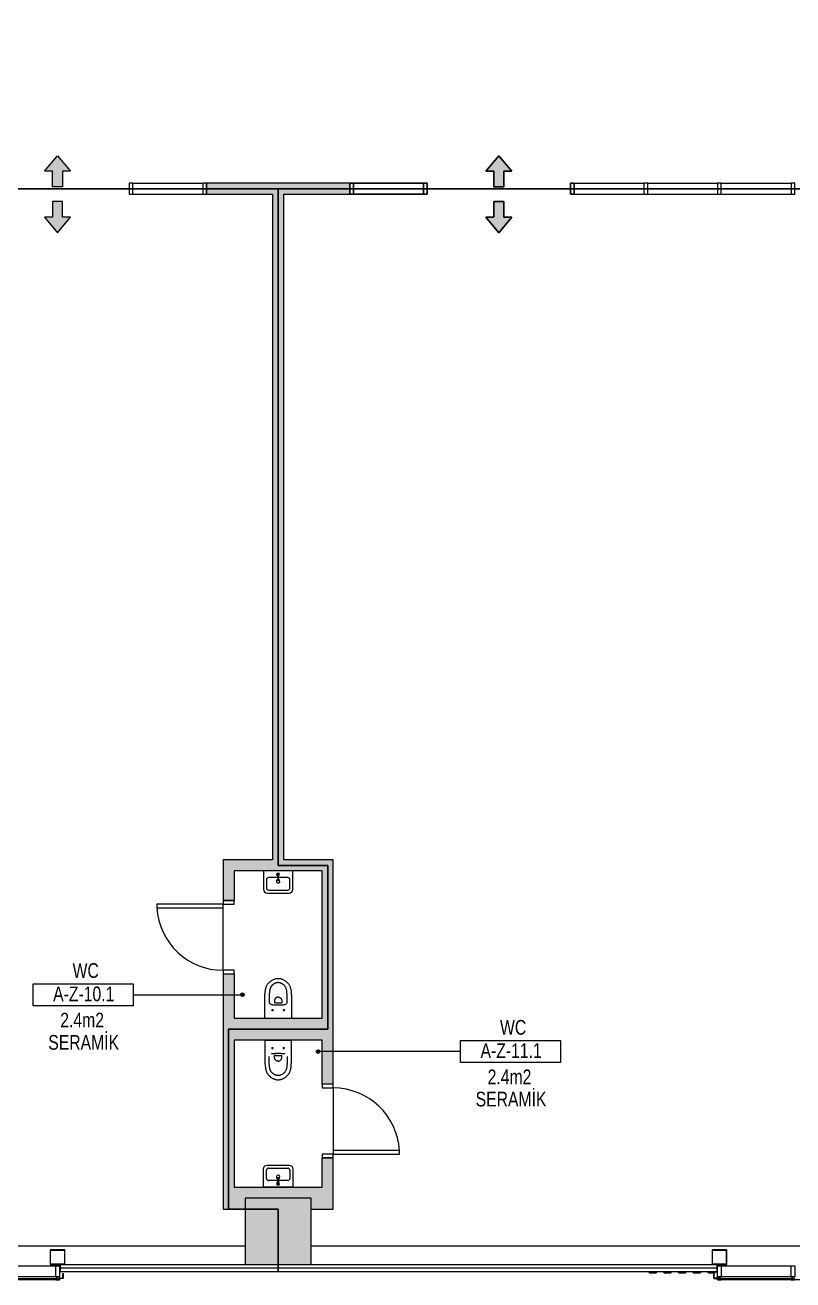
# Model space of a CAD drawing. Header units: centimetres. Extents: x -277999 to 283551, y -705288 to -693449.
# Drawn here: x 277642 to 278687, y -700076 to -698370 of the extents above; entities that cross this region are included whole.
import ezdxf
from ezdxf.enums import TextEntityAlignment as Align

# ---------------------------------------------------------------- set-up
doc = ezdxf.new("R2010")
doc.units = ezdxf.units.CM
doc.layers.add('A-DOOR', color=193, linetype='Continuous')
doc.layers.add('MKDU0', color=8, linetype='Continuous')

msp = doc.modelspace()

# ---------------------------------------------------------------- hatches: boundary and pattern name
at = {"layer": 'MKDU0'}
h = msp.add_hatch(dxfattribs=at)
h.set_pattern_fill('ANSI33')
h.paths.add_polyline_path([(272541.6, -700055.4), (272631.6, -700055.4), (272631.6, -699965.4), (272541.6, -699965.4), (272541.6, -700055.4)])
h.paths.add_polyline_path([(272541.6, -694355.4), (272631.6, -694355.4), (272631.6, -694265.4), (272541.6, -694265.4), (272541.6, -694355.4)])
h.paths.add_polyline_path([(270741.6, -700055.4), (270831.6, -700055.4), (270831.6, -699965.4), (270741.6, -699965.4), (270741.6, -700055.4)])
h.paths.add_polyline_path([(267141.6, -700055.4), (267231.6, -700055.4), (267231.6, -699965.4), (267141.6, -699965.4), (267141.6, -700055.4)])
h.paths.add_polyline_path([(270741.6, -694355.4), (270831.6, -694355.4), (270831.6, -694265.4), (270741.6, -694265.4), (270741.6, -694355.4)])
h.paths.add_polyline_path([(267141.6, -694355.4), (267231.6, -694355.4), (267231.6, -694265.4), (267141.6, -694265.4), (267141.6, -694355.4)])
h.paths.add_polyline_path([(272541.6, -698155.4), (272631.6, -698155.4), (272631.6, -698065.4), (272541.6, -698065.4), (272541.6, -698155.4)])
h.paths.add_polyline_path([(272541.6, -696255.4), (272631.6, -696255.4), (272631.6, -696165.4), (272541.6, -696165.4), (272541.6, -696255.4)])
h.paths.add_polyline_path([(270741.6, -698155.4), (270831.6, -698155.4), (270831.6, -698065.4), (270741.6, -698065.4), (270741.6, -698155.4)])
h.paths.add_polyline_path([(267141.6, -698155.4), (267231.6, -698155.4), (267231.6, -698065.4), (267141.6, -698065.4), (267141.6, -698155.4)])
h.paths.add_polyline_path([(270741.6, -696255.4), (270831.6, -696255.4), (270831.6, -696165.4), (270741.6, -696165.4), (270741.6, -696255.4)])
h.paths.add_polyline_path([(267141.6, -696255.4), (267231.6, -696255.4), (267231.6, -696165.4), (267141.6, -696165.4), (267141.6, -696255.4)])
h.paths.add_polyline_path([(277941.6, -698155.4), (278031.6, -698155.4), (278031.6, -698065.4), (277941.6, -698065.4), (277941.6, -698155.4)])
h.paths.add_polyline_path([(277941.6, -696255.4), (278031.6, -696255.4), (278031.6, -696165.4), (277941.6, -696165.4), (277941.6, -696255.4)])
h.paths.add_polyline_path([(276141.6, -698155.4), (276231.6, -698155.4), (276231.6, -698065.4), (276141.6, -698065.4), (276141.6, -698155.4)])
h.paths.add_polyline_path([(276141.6, -696255.4), (276231.6, -696255.4), (276231.6, -696165.4), (276141.6, -696165.4), (276141.6, -696255.4)])
h.paths.add_polyline_path([(274341.6, -698155.4), (274431.6, -698155.4), (274431.6, -698065.4), (274341.6, -698065.4), (274341.6, -698155.4)])
h.paths.add_polyline_path([(274341.6, -696255.4), (274431.6, -696255.4), (274431.6, -696165.4), (274341.6, -696165.4), (274341.6, -696255.4)])
h.paths.add_polyline_path([(270641.6, -698155.4), (270731.6, -698155.4), (270731.6, -698065.4), (270641.6, -698065.4), (270641.6, -698155.4)])
h.paths.add_polyline_path([(270641.6, -696255.4), (270731.6, -696255.4), (270731.6, -696165.4), (270641.6, -696165.4), (270641.6, -696255.4)])
h.paths.add_polyline_path([(268941.6, -698155.4), (269031.6, -698155.4), (269031.6, -698065.4), (268941.6, -698065.4), (268941.6, -698155.4)])
h.paths.add_polyline_path([(268941.6, -696255.4), (269031.6, -696255.4), (269031.6, -696165.4), (268941.6, -696165.4), (268941.6, -696255.4)])
h.paths.add_polyline_path([(265341.6, -698155.4), (265431.6, -698155.4), (265431.6, -698065.4), (265341.6, -698065.4), (265341.6, -698155.4)])
h.paths.add_polyline_path([(265341.6, -696255.4), (265431.6, -696255.4), (265431.6, -696165.4), (265341.6, -696165.4), (265341.6, -696255.4)])
h.paths.add_polyline_path([(263541.6, -698155.4), (263631.6, -698155.4), (263631.6, -698065.4), (263541.6, -698065.4), (263541.6, -698155.4)])
h.paths.add_polyline_path([(263541.6, -696255.4), (263631.6, -696255.4), (263631.6, -696165.4), (263541.6, -696165.4), (263541.6, -696255.4)])
h.paths.add_polyline_path([(261741.6, -698155.4), (261831.6, -698155.4), (261831.6, -698065.4), (261741.6, -698065.4), (261741.6, -698155.4)])
h.paths.add_polyline_path([(261741.6, -696255.4), (261831.6, -696255.4), (261831.6, -696165.4), (261741.6, -696165.4), (261741.6, -696255.4)])
h.paths.add_polyline_path([(279741.6, -696255.4), (279831.6, -696255.4), (279831.6, -696165.4), (279741.6, -696165.4), (279741.6, -696255.4)])
h.paths.add_polyline_path([(279741.6, -698155.4), (279831.6, -698155.4), (279831.6, -698065.4), (279741.6, -698065.4), (279741.6, -698155.4)])
h.paths.add_polyline_path([(279741.6, -700055.4), (279831.6, -700055.4), (279831.6, -699965.4), (279741.6, -699965.4), (279741.6, -700055.4)])
h.paths.add_polyline_path([(277941.6, -700055.4), (278031.6, -700055.4), (278031.6, -699965.4), (277941.6, -699965.4), (277941.6, -700055.4)])
h.paths.add_polyline_path([(276141.6, -700055.4), (276231.6, -700055.4), (276231.6, -699965.4), (276141.6, -699965.4), (276141.6, -700055.4)])
h.paths.add_polyline_path([(274341.6, -700055.4), (274431.6, -700055.4), (274431.6, -699965.4), (274341.6, -699965.4), (274341.6, -700055.4)])
h.paths.add_polyline_path([(270641.6, -700055.4), (270731.6, -700055.4), (270731.6, -699965.4), (270641.6, -699965.4), (270641.6, -700055.4)])
h.paths.add_polyline_path([(268941.6, -700055.4), (269031.6, -700055.4), (269031.6, -699965.4), (268941.6, -699965.4), (268941.6, -700055.4)])
h.paths.add_polyline_path([(265341.6, -700055.4), (265431.6, -700055.4), (265431.6, -699965.4), (265341.6, -699965.4), (265341.6, -700055.4)])
h.paths.add_polyline_path([(263541.6, -700055.4), (263631.6, -700055.4), (263631.6, -699965.4), (263541.6, -699965.4), (263541.6, -700055.4)])
h.paths.add_polyline_path([(261741.6, -700055.4), (261831.6, -700055.4), (261831.6, -699965.4), (261741.6, -699965.4), (261741.6, -700055.4)])
h.paths.add_polyline_path([(279741.6, -694355.4), (279831.6, -694355.4), (279831.6, -694265.4), (279741.6, -694265.4), (279741.6, -694355.4)])
h.paths.add_polyline_path([(277941.6, -694355.4), (278031.6, -694355.4), (278031.6, -694265.4), (277941.6, -694265.4), (277941.6, -694355.4)])
h.paths.add_polyline_path([(276141.6, -694355.4), (276231.6, -694355.4), (276231.6, -694265.4), (276141.6, -694265.4), (276141.6, -694355.4)])
h.paths.add_polyline_path([(274341.6, -694355.4), (274431.6, -694355.4), (274431.6, -694265.4), (274341.6, -694265.4), (274341.6, -694355.4)])
h.paths.add_polyline_path([(270641.6, -694355.4), (270731.6, -694355.4), (270731.6, -694265.4), (270641.6, -694265.4), (270641.6, -694355.4)])
h.paths.add_polyline_path([(268941.6, -694355.4), (269031.6, -694355.4), (269031.6, -694265.4), (268941.6, -694265.4), (268941.6, -694355.4)])
h.paths.add_polyline_path([(265341.6, -694355.4), (265431.6, -694355.4), (265431.6, -694265.4), (265341.6, -694265.4), (265341.6, -694355.4)])
h.paths.add_polyline_path([(263541.6, -694355.4), (263631.6, -694355.4), (263631.6, -694265.4), (263541.6, -694265.4), (263541.6, -694355.4)])
h.paths.add_polyline_path([(261741.6, -694355.4), (261831.6, -694355.4), (261831.6, -694265.4), (261741.6, -694265.4), (261741.6, -694355.4)])
h = msp.add_hatch(color=8, dxfattribs=at)
h.dxf.hatch_style = 1
h.paths.add_polyline_path([(277686.6, -698548.1), (277704.3, -698569.2), (277693.3, -698569.2), (277693.3, -698590.4), (277679.9, -698590.4), (277679.9, -698569.2), (277668.9, -698569.2), (277686.6, -698548.1)])
h = msp.add_hatch(color=8, dxfattribs=at)
h.dxf.hatch_style = 1
h.paths.add_polyline_path([(278286.6, -698548.1), (278268.9, -698569.2), (278279.9, -698569.2), (278279.9, -698590.4), (278293.3, -698590.4), (278293.3, -698569.2), (278304.3, -698569.2), (278286.6, -698548.1)])
h = msp.add_hatch(color=8, dxfattribs=at)
h.dxf.hatch_style = 1
h.paths.add_polyline_path([(278286.6, -698548.1), (278304.3, -698569.2), (278293.3, -698569.2), (278293.3, -698590.4), (278279.9, -698590.4), (278279.9, -698569.2), (278268.9, -698569.2), (278286.6, -698548.1)])
h = msp.add_hatch(dxfattribs=at)
h.set_pattern_fill('DASH')
h.paths.add_polyline_path([(278031.6, -699965.4), (278031.6, -699980.4), (278061.6, -699980.4), (278061.6, -699910.4), (278046.6, -699910.4), (278046.6, -699950.4), (277926.6, -699950.4), (277926.6, -699750.4), (278046.6, -699750.4), (278046.6, -699810.4), (278061.6, -699810.4), (278061.6, -699505.4), (277994.1, -699505.4), (277994.1, -698600.4), (278084.1, -698600.4), (278084.1, -698585.4), (277889.1, -698585.4), (277889.1, -698600.4), (277979.1, -698600.4), (277979.1, -699505.4), (277911.6, -699505.4), (277911.6, -699560.4), (277926.6, -699560.4), (277926.6, -699520.4), (278046.6, -699520.4), (278046.6, -699720.4), (277926.6, -699720.4), (277926.6, -699660.4), (277911.6, -699660.4), (277911.6, -699980.4), (277941.6, -699980.4), (277941.6, -699965.4), (278031.6, -699965.4)])
h = msp.add_hatch(color=8, dxfattribs=at)
h.dxf.hatch_style = 1
h.paths.add_polyline_path([(277686.6, -698652.7), (277704.3, -698631.5), (277693.3, -698631.5), (277693.3, -698610.4), (277679.9, -698610.4), (277679.9, -698631.5), (277668.9, -698631.5), (277686.6, -698652.7)])
h = msp.add_hatch(color=8, dxfattribs=at)
h.dxf.hatch_style = 1
h.paths.add_polyline_path([(278286.6, -698652.7), (278268.9, -698631.5), (278279.9, -698631.5), (278279.9, -698610.4), (278293.3, -698610.4), (278293.3, -698631.5), (278304.3, -698631.5), (278286.6, -698652.7)])
h = msp.add_hatch(color=8, dxfattribs=at)
h.dxf.hatch_style = 1
h.paths.add_polyline_path([(278286.6, -698652.7), (278304.3, -698631.5), (278293.3, -698631.5), (278293.3, -698610.4), (278279.9, -698610.4), (278279.9, -698631.5), (278268.9, -698631.5), (278286.6, -698652.7)])
h = msp.add_hatch(color=8, dxfattribs=at)
h.dxf.hatch_style = 1
h.paths.add_polyline_path([(277940.5, -699688.7), (277940.4, -699689.7), (277939.8, -699690.5), (277939, -699691), (277938, -699691.2), (277937.1, -699691), (277936.3, -699690.5), (277935.7, -699689.7), (277935.5, -699688.7), (277935.7, -699687.7), (277936.3, -699686.9), (277937.1, -699686.4), (277938, -699686.2), (277939, -699686.4), (277939.8, -699686.9), (277940.4, -699687.7), (277940.5, -699688.7)])
h = msp.add_hatch(color=8, dxfattribs=at)
h.dxf.hatch_style = 1
h.paths.add_polyline_path([(278038.3, -699765.9), (278038.5, -699765), (278039, -699764.2), (278039.8, -699763.6), (278040.8, -699763.4), (278041.7, -699763.6), (278042.5, -699764.2), (278043.1, -699765), (278043.3, -699765.9), (278043.1, -699766.9), (278042.5, -699767.7), (278041.7, -699768.2), (278040.8, -699768.4), (278039.8, -699768.2), (278039, -699767.7), (278038.5, -699766.9), (278038.3, -699765.9)])

# ---------------------------------------------------------------- linework, layer by layer
at = {"layer": 'A-DOOR'}
for p, q in [((277911.6, -699655.4), (277911.6, -699565.4)), ((278061.6, -699815.4), (278061.6, -699905.4))]:
    msp.add_line(p, q, dxfattribs=at)
for points in [[(277926.6, -699565.4), (277926.6, -699560.4), (277911.6, -699560.4), (277911.6, -699565.4)], [(277926.6, -699660.4), (277926.6, -699655.4), (277911.6, -699655.4), (277911.6, -699660.4)], [(278046.6, -699810.4), (278046.6, -699815.4), (278061.6, -699815.4), (278061.6, -699810.4)], [(278046.6, -699905.4), (278046.6, -699910.4), (278061.6, -699910.4), (278061.6, -699905.4)]]:
    msp.add_lwpolyline(points, close=True, dxfattribs=at)
for points in [[(277911.6, -699565.4), (277821.6, -699565.4), (277821.6, -699570.4), (277911.6, -699570.4)], [(278061.6, -699905.4), (278151.6, -699905.4), (278151.6, -699900.4), (278061.6, -699900.4)]]:
    msp.add_lwpolyline(points, dxfattribs=at)
for centre, start, end in [((277911.6, -699565.4), -176.8153, -90), ((278061.6, -699905.4), 3.1847, 90)]:
    msp.add_arc(centre, 90, start, end, dxfattribs=at)
at = {"layer": 'MKDU0', "color": 8}
for p, q in [((277789.1, -698585.4), (277884.1, -698585.4)), ((278084.1, -698585.4), (277889.1, -698585.4)), ((277889.1, -698585.4), (277889.1, -698600.4)), ((278084.1, -698600.4), (278084.1, -698585.4)), ((278084.1, -698585.4), (278084.1, -698600.4)), ((278084.1, -698600.4), (278084.1, -698585.4)), ((278184.1, -698585.4), (278089.1, -698585.4)), ((278389.1, -698585.4), (278484.1, -698585.4)), ((278489.1, -698585.4), (278584.1, -698585.4)), ((278589.1, -698585.4), (278684.1, -698585.4)), ((277789.1, -698600.4), (277884.1, -698600.4)), ((277889.1, -698600.4), (277979.1, -698600.4)), ((277979.1, -698600.4), (277979.1, -699505.4)), ((277994.1, -699505.4), (277994.1, -698600.4)), ((277994.1, -698600.4), (278084.1, -698600.4)), ((278184.1, -698600.4), (278089.1, -698600.4)), ((278089.1, -698600.4), (278184.1, -698600.4)), ((278389.1, -698600.4), (278484.1, -698600.4)), ((278489.1, -698600.4), (278584.1, -698600.4)), ((278589.1, -698600.4), (278684.1, -698600.4)), ((277979.1, -699505.4), (277911.6, -699505.4)), ((277911.6, -699505.4), (277911.6, -699560.4)), ((278061.6, -699505.4), (277994.1, -699505.4)), ((278061.6, -699810.4), (278061.6, -699505.4)), ((278046.6, -699520.4), (277926.6, -699520.4)), ((277926.6, -699520.4), (277926.6, -699560.4)), ((278046.6, -699720.4), (278046.6, -699520.4)), ((277970.6, -699532.4), (277970.6, -699543.4)), ((277986, -699529.4), (277973.6, -699529.4)), ((277999.6, -699529.4), (277987, -699529.4)), ((278002.6, -699543.4), (278002.6, -699532.4)), ((277911.6, -699560.4), (277926.6, -699560.4)), ((277973.6, -699546.4), (277999.6, -699546.4)), ((277911.6, -699660.4), (277911.6, -699980.4)), ((277911.6, -699660.4), (277926.6, -699660.4)), ((277926.6, -699660.4), (277926.6, -699720.4)), ((277926.6, -699720.4), (278046.6, -699720.4)), ((278061.6, -699810.4), (278046.6, -699810.4)), ((278061.6, -699910.4), (278046.6, -699910.4)), ((278061.6, -699980.4), (278061.6, -699910.4)), ((277970.6, -699938.4), (277970.6, -699927.4)), ((277973.6, -699924.4), (277999.6, -699924.4)), ((278002.6, -699927.4), (278002.6, -699938.4)), ((277986, -699941.4), (277973.6, -699941.4)), ((277999.6, -699941.4), (277987, -699941.4)), ((277911.6, -699980.4), (277941.6, -699980.4)), ((278031.6, -699980.4), (278061.6, -699980.4)), ((277941.6, -700030.4), (276231.6, -700030.4)), ((279741.6, -700030.4), (278031.6, -700030.4)), ((277690.1, -700055.4), (278583.1, -700055.4)), ((277589.1, -700057.4), (277684.1, -700057.4)), ((278583.1, -700060.4), (277690.1, -700060.4)), ((278492.1, -700067.4), (278490.1, -700065.4)), ((278500.1, -700067.4), (278492.1, -700067.4)), ((278502.1, -700065.4), (278500.1, -700067.4)), ((278510.1, -700065.4), (278502.1, -700065.4)), ((278512.1, -700067.4), (278510.1, -700065.4)), ((278520.1, -700067.4), (278512.1, -700067.4)), ((278522.1, -700065.4), (278520.1, -700067.4)), ((278530.1, -700065.4), (278522.1, -700065.4)), ((278532.1, -700067.4), (278530.1, -700065.4)), ((278540.1, -700067.4), (278532.1, -700067.4)), ((278542.1, -700065.4), (278540.1, -700067.4)), ((278550.1, -700065.4), (278542.1, -700065.4)), ((278552.1, -700067.4), (278550.1, -700065.4)), ((278560.1, -700067.4), (278552.1, -700067.4)), ((278562.1, -700065.4), (278560.1, -700067.4)), ((278570.1, -700065.4), (278562.1, -700065.4)), ((278572.1, -700067.4), (278570.1, -700065.4)), ((278580.1, -700067.4), (278572.1, -700067.4)), ((278582.1, -700065.4), (278580.1, -700067.4)), ((278583.1, -700065.4), (278582.1, -700065.4)), ((278589.1, -700057.4), (278684.1, -700057.4))]:
    msp.add_line(p, q, dxfattribs=at)
at = {"layer": 'MKDU0'}
for p, q in [((277969.3, -699682.3), (277969.6, -699681.2)), ((277969.6, -699681.2), (277969.8, -699680.1)), ((277969.8, -699680.1), (277970.1, -699679)), ((277970.1, -699679), (277970.5, -699678)), ((277970.5, -699678), (277970.9, -699677)), ((277970.9, -699677), (277971.3, -699676.1)), ((277971.3, -699676.1), (277971.8, -699675.2)), ((277971.8, -699675.2), (277972.3, -699674.3)), ((277972.3, -699674.3), (277972.9, -699673.5)), ((277972.9, -699673.5), (277973.5, -699672.8)), ((277973.5, -699672.8), (277974.2, -699672.1)), ((277974.2, -699672.1), (277974.9, -699671.4)), ((277974.9, -699671.4), (277975.6, -699670.8)), ((277975.3, -699681.8), (277975.2, -699682.2)), ((277975.4, -699681.3), (277975.3, -699681.8)), ((277975.5, -699681), (277975.4, -699681.3)), ((277975.6, -699680.6), (277975.5, -699681)), ((277975.6, -699670.8), (277976.3, -699670.2)), ((277975.7, -699680.2), (277975.6, -699680.6)), ((277975.9, -699679.9), (277975.7, -699680.2)), ((277976, -699679.6), (277975.9, -699679.9)), ((277976.1, -699679.3), (277976, -699679.6)), ((277976.2, -699679), (277976.1, -699679.3)), ((277976.4, -699678.7), (277976.2, -699679)), ((277976.3, -699670.2), (277977, -699669.7)), ((277976.5, -699678.4), (277976.4, -699678.7)), ((277976.7, -699678.2), (277976.5, -699678.4)), ((277976.8, -699677.9), (277976.7, -699678.2)), ((277977, -699677.6), (277976.8, -699677.9)), ((277977, -699669.7), (277977.8, -699669.2)), ((277977.2, -699677.4), (277977, -699677.6)), ((277977.3, -699677.1), (277977.2, -699677.4)), ((277977.5, -699676.9), (277977.3, -699677.1)), ((277977.7, -699676.7), (277977.5, -699676.9)), ((277977.9, -699676.4), (277977.7, -699676.7)), ((277977.8, -699669.2), (277978.6, -699668.7)), ((277978.1, -699676.2), (277977.9, -699676.4)), ((277978.4, -699676), (277978.1, -699676.2)), ((277978.6, -699675.7), (277978.4, -699676)), ((277978.6, -699668.7), (277979.4, -699668.3)), ((277978.8, -699675.5), (277978.6, -699675.7)), ((277979.1, -699675.3), (277978.8, -699675.5)), ((277979.3, -699675.1), (277979.1, -699675.3)), ((277979.6, -699674.8), (277979.3, -699675.1)), ((277979.4, -699668.3), (277980.2, -699667.9)), ((277979.9, -699674.6), (277979.6, -699674.8)), ((277980.2, -699674.4), (277979.9, -699674.6)), ((277980.2, -699667.9), (277981, -699667.6)), ((277980.5, -699674.2), (277980.2, -699674.4)), ((277980.8, -699674), (277980.5, -699674.2)), ((277981.1, -699673.8), (277980.8, -699674)), ((277981, -699667.6), (277981.8, -699667.3)), ((277981.4, -699673.7), (277981.1, -699673.8)), ((277981.7, -699673.5), (277981.4, -699673.7)), ((277982, -699673.3), (277981.7, -699673.5)), ((277981.8, -699667.3), (277982.6, -699667)), ((277982.4, -699673.2), (277982, -699673.3)), ((277982.7, -699673), (277982.4, -699673.2)), ((277982.6, -699667), (277983.4, -699666.8)), ((277983, -699672.9), (277982.7, -699673)), ((277983.3, -699672.8), (277983, -699672.9)), ((277983.6, -699672.7), (277983.3, -699672.8)), ((277983.4, -699666.8), (277984.3, -699666.7)), ((277984, -699672.6), (277983.6, -699672.7)), ((277984.3, -699672.5), (277984, -699672.6)), ((277984.3, -699666.7), (277985.1, -699666.6)), ((277984.6, -699672.4), (277984.3, -699672.5)), ((277984.8, -699672.4), (277984.6, -699672.4)), ((277985.1, -699672.3), (277984.8, -699672.4)), ((277985.1, -699666.6), (277985.9, -699666.5)), ((277985.4, -699672.3), (277985.1, -699672.3)), ((277985.6, -699672.2), (277985.4, -699672.3)), ((277985.9, -699672.2), (277985.6, -699672.2)), ((277985.9, -699666.5), (277986.6, -699666.5)), ((277986.1, -699672.2), (277985.9, -699672.2)), ((277986.4, -699672.2), (277986.1, -699672.2)), ((277986.6, -699672.2), (277986.4, -699672.2)), ((277986.6, -699666.5), (277987.3, -699666.5)), ((277987.1, -699672.2), (277986.6, -699672.2)), ((277987.6, -699672.2), (277987.1, -699672.2)), ((277987.3, -699666.5), (277988.1, -699666.6)), ((277988.1, -699672.3), (277987.6, -699672.2)), ((277988.1, -699666.6), (277988.9, -699666.7)), ((277988.7, -699672.4), (277988.1, -699672.3)), ((277989.2, -699672.6), (277988.7, -699672.4)), ((277988.9, -699666.7), (277989.8, -699666.8)), ((277989.8, -699672.8), (277989.2, -699672.6)), ((277989.8, -699666.8), (277990.6, -699667)), ((277990.4, -699673), (277989.8, -699672.8)), ((277990.9, -699673.2), (277990.4, -699673)), ((277990.6, -699667), (277991.4, -699667.3)), ((277991.5, -699673.5), (277990.9, -699673.2)), ((277991.4, -699667.3), (277992.2, -699667.6)), ((277992, -699673.8), (277991.5, -699673.5)), ((277992.6, -699674.1), (277992, -699673.8)), ((277992.2, -699667.6), (277993.1, -699667.9)), ((277993.1, -699674.5), (277992.6, -699674.1)), ((277993.1, -699667.9), (277993.8, -699668.3)), ((277993.6, -699674.8), (277993.1, -699674.5)), ((277994.1, -699675.3), (277993.6, -699674.8)), ((277993.8, -699668.3), (277994.6, -699668.7)), ((277994.6, -699675.7), (277994.1, -699675.3)), ((277994.6, -699668.7), (277995.4, -699669.2)), ((277995.1, -699676.2), (277994.6, -699675.7)), ((277995.5, -699676.6), (277995.1, -699676.2)), ((277995.4, -699669.2), (277996.2, -699669.7)), ((277995.9, -699677.2), (277995.5, -699676.6)), ((277996.3, -699677.7), (277995.9, -699677.2)), ((277996.2, -699669.7), (277996.9, -699670.2)), ((277996.6, -699678.2), (277996.3, -699677.7)), ((277996.9, -699678.8), (277996.6, -699678.2)), ((277996.9, -699670.2), (277997.7, -699670.8)), ((277997.2, -699679.4), (277996.9, -699678.8)), ((277997.4, -699680.1), (277997.2, -699679.4)), ((277997.7, -699680.8), (277997.4, -699680.1)), ((277997.7, -699670.8), (277998.4, -699671.4)), ((277997.9, -699681.5), (277997.7, -699680.8)), ((277998, -699682.2), (277997.9, -699681.5)), ((277998.4, -699671.4), (277999, -699672.1)), ((277999, -699672.1), (277999.7, -699672.8)), ((277999.7, -699672.8), (278000.3, -699673.5)), ((278000.3, -699673.5), (278000.9, -699674.3)), ((278000.9, -699674.3), (278001.4, -699675.2)), ((278001.4, -699675.2), (278001.9, -699676.1)), ((278001.9, -699676.1), (278002.4, -699677)), ((278002.4, -699677), (278002.8, -699678)), ((278002.8, -699678), (278003.1, -699679)), ((278003.1, -699679), (278003.4, -699680.1)), ((278003.4, -699680.1), (278003.7, -699681.2)), ((278003.7, -699681.2), (278003.9, -699682.3)), ((277968.4, -699698.2), (277968.5, -699696.7)), ((277968.4, -699699.8), (277968.4, -699698.2)), ((277968.5, -699692.4), (277968.6, -699691)), ((277968.5, -699693.8), (277968.5, -699692.4)), ((277968.5, -699695.2), (277968.5, -699693.8)), ((277968.5, -699696.7), (277968.5, -699695.2)), ((277968.6, -699689.7), (277968.7, -699688.4)), ((277968.6, -699691), (277968.6, -699689.7)), ((277968.7, -699688.4), (277968.8, -699687.1)), ((277968.8, -699687.1), (277968.9, -699685.9)), ((277968.9, -699685.9), (277969, -699684.7)), ((277969, -699684.7), (277969.2, -699683.5)), ((277969.2, -699683.5), (277969.3, -699682.3)), ((277974.3, -699692.5), (277974.2, -699693.3)), ((277974.2, -699693.3), (277974.2, -699694.2)), ((277974.2, -699694.2), (277974.2, -699695.2)), ((277974.2, -699695.2), (277974.2, -699696.2)), ((277974.2, -699696.2), (277974.2, -699697.2)), ((277974.2, -699697.2), (277974.2, -699698.2)), ((277974.4, -699689.2), (277974.3, -699690)), ((277974.3, -699690), (277974.3, -699690.8)), ((277974.3, -699690.8), (277974.3, -699691.6)), ((277974.3, -699691.6), (277974.3, -699692.5)), ((277974.5, -699687.8), (277974.4, -699688.5)), ((277974.4, -699688.5), (277974.4, -699689.2)), ((277974.6, -699686.5), (277974.5, -699687.1)), ((277974.5, -699687.1), (277974.5, -699687.8)), ((277974.7, -699685.3), (277974.6, -699685.9)), ((277974.6, -699685.9), (277974.6, -699686.5)), ((277974.8, -699684.7), (277974.7, -699685.3)), ((277974.9, -699683.6), (277974.8, -699684.2)), ((277974.8, -699684.2), (277974.8, -699684.7)), ((277975, -699683.1), (277974.9, -699683.6)), ((277975.1, -699682.7), (277975, -699683.1)), ((277975.2, -699682.2), (277975.1, -699682.7)), ((277981.8, -699696.1), (277981.7, -699696.5)), ((277981.7, -699696.5), (277981.7, -699696.9)), ((277981.7, -699696.9), (277981.8, -699699.6)), ((277981.9, -699695.4), (277981.8, -699695.7)), ((277981.8, -699695.7), (277981.8, -699696.1)), ((277982, -699695.1), (277981.9, -699695.4)), ((277982.2, -699694.7), (277982, -699695.1)), ((277982.3, -699694.4), (277982.2, -699694.7)), ((277982.5, -699694.2), (277982.3, -699694.4)), ((277982.7, -699693.9), (277982.5, -699694.2)), ((277982.9, -699693.6), (277982.7, -699693.9)), ((277983.1, -699693.4), (277982.9, -699693.6)), ((277983.3, -699693.2), (277983.1, -699693.4)), ((277983.6, -699692.9), (277983.3, -699693.2)), ((277983.8, -699692.7), (277983.6, -699692.9)), ((277984.1, -699692.6), (277983.8, -699692.7)), ((277984.4, -699692.4), (277984.1, -699692.6)), ((277984.7, -699692.3), (277984.4, -699692.4)), ((277985, -699692.1), (277984.7, -699692.3)), ((277985.3, -699692), (277985, -699692.1)), ((277985.6, -699692), (277985.3, -699692)), ((277985.9, -699691.9), (277985.6, -699692)), ((277986.3, -699691.9), (277985.9, -699691.9)), ((277986.6, -699691.9), (277986.3, -699691.9)), ((277986.6, -699691.9), (277986.9, -699691.9)), ((277986.9, -699691.9), (277987.3, -699691.9)), ((277987.3, -699691.9), (277987.6, -699692)), ((277987.6, -699692), (277987.9, -699692)), ((277987.9, -699692), (277988.2, -699692.1)), ((277988.2, -699692.1), (277988.5, -699692.3)), ((277988.5, -699692.3), (277988.8, -699692.4)), ((277988.8, -699692.4), (277989.1, -699692.6)), ((277989.1, -699692.6), (277989.4, -699692.7)), ((277989.4, -699692.7), (277989.7, -699692.9)), ((277989.7, -699692.9), (277989.9, -699693.2)), ((277989.9, -699693.2), (277990.2, -699693.4)), ((277990.2, -699693.4), (277990.4, -699693.6)), ((277990.4, -699693.6), (277990.6, -699693.9)), ((277990.6, -699693.9), (277990.8, -699694.2)), ((277990.8, -699694.2), (277990.9, -699694.5)), ((277990.9, -699694.5), (277991.1, -699694.8)), ((277991.1, -699694.8), (277991.2, -699695.1)), ((277991.2, -699695.1), (277991.3, -699695.4)), ((277991.3, -699695.4), (277991.4, -699695.8)), ((277991.4, -699695.8), (277991.4, -699696.1)), ((277991.4, -699696.1), (277991.5, -699696.5)), ((277991.5, -699696.5), (277991.5, -699696.9)), ((277991.5, -699696.9), (277991.5, -699699.6)), ((277998.2, -699683), (277998, -699682.2)), ((277998.3, -699683.8), (277998.2, -699683)), ((277998.5, -699684.6), (277998.3, -699683.8)), ((277998.6, -699685.5), (277998.5, -699684.6)), ((277998.6, -699686.4), (277998.6, -699685.5)), ((277998.7, -699687.3), (277998.6, -699686.4)), ((277998.8, -699688.3), (277998.7, -699687.3)), ((277998.8, -699689.2), (277998.8, -699688.3)), ((277998.9, -699690.2), (277998.8, -699689.2)), ((277998.9, -699691.2), (277998.9, -699690.2)), ((277999, -699692.3), (277998.9, -699691.2)), ((277999, -699693.4), (277999, -699692.3)), ((277999, -699694.5), (277999, -699693.4)), ((277999, -699695.7), (277999, -699694.5)), ((277999, -699696.9), (277999, -699695.7)), ((277999, -699698.2), (277999, -699696.9)), ((278003.9, -699682.3), (278004.1, -699683.5)), ((278004.1, -699683.5), (278004.2, -699684.7)), ((278004.2, -699684.7), (278004.3, -699685.9)), ((278004.3, -699685.9), (278004.4, -699687.1)), ((278004.4, -699687.1), (278004.5, -699688.4)), ((278004.5, -699688.4), (278004.6, -699689.7)), ((278004.6, -699689.7), (278004.6, -699691)), ((278004.6, -699691), (278004.7, -699692.4)), ((278004.7, -699692.4), (278004.7, -699693.8)), ((278004.7, -699693.8), (278004.7, -699695.2)), ((278004.7, -699695.2), (278004.8, -699696.7)), ((278004.8, -699696.7), (278004.8, -699698.2)), ((278004.8, -699698.2), (278004.8, -699699.8)), ((277968.4, -699703), (277968.4, -699699.8)), ((277968.4, -699708.2), (277968.4, -699703)), ((277968.4, -699720.4), (277968.4, -699708.2)), ((277977.4, -699701.9), (277978.5, -699702.1)), ((277980.1, -699709.5), (277977.6, -699709.5)), ((277978.5, -699702.1), (277979.5, -699702.2)), ((277978.9, -699708.2), (277978.9, -699710.8)), ((277979.5, -699702.2), (277980.5, -699702.3)), ((277980.5, -699702.3), (277981.5, -699702.3)), ((277981.5, -699702.3), (277982.5, -699702.4)), ((277982.8, -699699.6), (277981.8, -699699.6)), ((277982.5, -699702.4), (277983.5, -699702.4)), ((277982.8, -699699.6), (277984.5, -699699.6)), ((277983.5, -699702.4), (277984.6, -699702.5)), ((277984.5, -699699.6), (277986.2, -699699.6)), ((277984.6, -699702.5), (277985.6, -699702.5)), ((277985.6, -699702.5), (277986.6, -699702.5)), ((277986.2, -699699.6), (277988.3, -699699.6)), ((277986.6, -699702.5), (277987.6, -699702.5)), ((277987.6, -699702.5), (277988.7, -699702.5)), ((277988.3, -699699.6), (277990, -699699.6)), ((277988.7, -699702.5), (277989.7, -699702.4)), ((277989.7, -699702.4), (277990.7, -699702.4)), ((277990, -699699.6), (277990.5, -699699.6)), ((277990.5, -699699.6), (277991.5, -699699.6)), ((277990.7, -699702.4), (277991.7, -699702.3)), ((277991.7, -699702.3), (277992.7, -699702.3)), ((277992.7, -699702.3), (277993.7, -699702.2)), ((277995.6, -699709.5), (277993.1, -699709.5)), ((277993.7, -699702.2), (277994.8, -699702.1)), ((277994.4, -699708.2), (277994.4, -699710.8)), ((277994.8, -699702.1), (277995.8, -699701.9)), ((278004.8, -699699.8), (278004.8, -699703)), ((278004.8, -699703), (278004.8, -699706.4)), ((278004.8, -699706.4), (278004.9, -699720.4)), ((277968.4, -699720.4), (278004.9, -699720.4)), ((277968.4, -699750.4), (277968.4, -699762.5)), ((277968.4, -699750.4), (278004.9, -699750.4)), ((277968.4, -699762.5), (277968.4, -699767.8)), ((277980.1, -699761.3), (277977.6, -699761.3)), ((277978.9, -699762.6), (277978.9, -699760)), ((277995.6, -699761.3), (277993.1, -699761.3)), ((277994.4, -699762.6), (277994.4, -699760)), ((278004.8, -699764.3), (278004.9, -699750.4)), ((278004.8, -699767.8), (278004.8, -699764.3)), ((277968.4, -699767.8), (277968.4, -699771)), ((277968.4, -699771), (277968.4, -699772.6)), ((277968.4, -699772.6), (277968.5, -699774.1)), ((277968.5, -699774.1), (277968.5, -699775.6)), ((277968.5, -699775.6), (277968.5, -699777)), ((277968.5, -699777), (277968.5, -699778.4)), ((277968.5, -699778.4), (277968.6, -699779.7)), ((277968.6, -699779.7), (277968.6, -699781.1)), ((277968.6, -699781.1), (277968.7, -699782.4)), ((277968.7, -699782.4), (277968.8, -699783.7)), ((277968.8, -699783.7), (277968.9, -699784.9)), ((277974.2, -699773.6), (277974.2, -699772.5)), ((277974.2, -699774.6), (277974.2, -699773.6)), ((277974.2, -699775.6), (277974.2, -699774.6)), ((277974.2, -699776.5), (277974.2, -699775.6)), ((277974.2, -699777.4), (277974.2, -699776.5)), ((277974.3, -699778.3), (277974.2, -699777.4)), ((277974.3, -699779.2), (277974.3, -699778.3)), ((277974.3, -699780), (277974.3, -699779.2)), ((277974.3, -699780.8), (277974.3, -699780)), ((277974.4, -699781.5), (277974.3, -699780.8)), ((277974.4, -699782.2), (277974.4, -699781.5)), ((277974.5, -699782.9), (277974.4, -699782.2)), ((277974.5, -699783.6), (277974.5, -699782.9)), ((277974.6, -699784.3), (277974.5, -699783.6)), ((277977.4, -699768.8), (277978.5, -699768.7)), ((277978.5, -699768.7), (277979.5, -699768.6)), ((277979.5, -699768.6), (277980.5, -699768.5)), ((277980.5, -699768.5), (277981.5, -699768.4)), ((277981.5, -699768.4), (277982.5, -699768.4)), ((277981.7, -699773.9), (277981.8, -699771.2)), ((277981.7, -699774.3), (277981.7, -699773.9)), ((277981.8, -699774.7), (277981.7, -699774.3)), ((277982.8, -699771.1), (277981.8, -699771.2)), ((277981.8, -699775), (277981.8, -699774.7)), ((277981.9, -699775.4), (277981.8, -699775)), ((277982, -699775.7), (277981.9, -699775.4)), ((277982.2, -699776), (277982, -699775.7)), ((277982.3, -699776.3), (277982.2, -699776)), ((277982.5, -699776.6), (277982.3, -699776.3)), ((277982.5, -699768.4), (277983.5, -699768.3)), ((277982.7, -699776.9), (277982.5, -699776.6)), ((277982.9, -699777.1), (277982.7, -699776.9)), ((277982.8, -699771.1), (277984.5, -699771.1)), ((277983.1, -699777.4), (277982.9, -699777.1)), ((277983.3, -699777.6), (277983.1, -699777.4)), ((277983.6, -699777.8), (277983.3, -699777.6)), ((277983.5, -699768.3), (277984.6, -699768.3)), ((277983.8, -699778), (277983.6, -699777.8)), ((277984.1, -699778.2), (277983.8, -699778)), ((277984.4, -699778.4), (277984.1, -699778.2)), ((277984.7, -699778.5), (277984.4, -699778.4)), ((277984.5, -699771.1), (277986.2, -699771.1)), ((277984.6, -699768.3), (277985.6, -699768.3)), ((277985, -699778.6), (277984.7, -699778.5)), ((277985.3, -699778.7), (277985, -699778.6)), ((277985.6, -699778.8), (277985.3, -699778.7)), ((277985.6, -699768.3), (277986.6, -699768.3)), ((277985.9, -699778.9), (277985.6, -699778.8)), ((277986.3, -699778.9), (277985.9, -699778.9)), ((277986.2, -699771.1), (277988.3, -699771.1)), ((277986.6, -699778.9), (277986.3, -699778.9)), ((277986.6, -699768.3), (277987.6, -699768.3)), ((277986.6, -699778.9), (277986.9, -699778.9)), ((277986.9, -699778.9), (277987.3, -699778.9)), ((277987.3, -699778.9), (277987.6, -699778.8)), ((277987.6, -699768.3), (277988.7, -699768.3)), ((277987.6, -699778.8), (277987.9, -699778.7)), ((277987.9, -699778.7), (277988.2, -699778.6)), ((277988.2, -699778.6), (277988.5, -699778.5)), ((277988.3, -699771.1), (277990, -699771.1)), ((277988.5, -699778.5), (277988.8, -699778.4)), ((277988.7, -699768.3), (277989.7, -699768.3)), ((277988.8, -699778.4), (277989.1, -699778.2)), ((277989.1, -699778.2), (277989.4, -699778)), ((277989.4, -699778), (277989.7, -699777.8)), ((277989.7, -699768.3), (277990.7, -699768.4)), ((277989.7, -699777.8), (277989.9, -699777.6)), ((277989.9, -699777.6), (277990.2, -699777.4)), ((277990, -699771.1), (277990.5, -699771.1)), ((277990.2, -699777.4), (277990.4, -699777.1)), ((277990.4, -699777.1), (277990.6, -699776.9)), ((277990.5, -699771.1), (277991.5, -699771.1)), ((277990.6, -699776.9), (277990.8, -699776.6)), ((277990.7, -699768.4), (277991.7, -699768.4)), ((277990.8, -699776.6), (277990.9, -699776.3)), ((277990.9, -699776.3), (277991.1, -699776)), ((277991.1, -699776), (277991.2, -699775.7)), ((277991.2, -699775.7), (277991.3, -699775.4)), ((277991.3, -699775.4), (277991.4, -699775)), ((277991.4, -699774.6), (277991.5, -699774.3)), ((277991.4, -699775), (277991.4, -699774.6)), ((277991.5, -699773.9), (277991.5, -699771.1)), ((277991.5, -699774.3), (277991.5, -699773.9)), ((277991.7, -699768.4), (277992.7, -699768.5)), ((277992.7, -699768.5), (277993.7, -699768.6)), ((277993.7, -699768.6), (277994.8, -699768.7)), ((277994.8, -699768.7), (277995.8, -699768.8)), ((277998.7, -699783.4), (277998.6, -699784.4)), ((277998.8, -699782.5), (277998.7, -699783.4)), ((277998.9, -699780.6), (277998.8, -699781.5)), ((277998.8, -699781.5), (277998.8, -699782.5)), ((277999, -699778.5), (277998.9, -699779.6)), ((277998.9, -699779.6), (277998.9, -699780.6)), ((277999, -699772.5), (277999, -699773.8)), ((277999, -699773.8), (277999, -699775.1)), ((277999, -699775.1), (277999, -699776.3)), ((277999, -699776.3), (277999, -699777.4)), ((277999, -699777.4), (277999, -699778.5)), ((278004.3, -699784.9), (278004.4, -699783.7)), ((278004.4, -699783.7), (278004.5, -699782.4)), ((278004.5, -699782.4), (278004.6, -699781.1)), ((278004.6, -699779.7), (278004.7, -699778.4)), ((278004.6, -699781.1), (278004.6, -699779.7)), ((278004.7, -699775.6), (278004.8, -699774.1)), ((278004.7, -699777), (278004.7, -699775.6)), ((278004.7, -699778.4), (278004.7, -699777)), ((278004.8, -699771), (278004.8, -699767.8)), ((278004.8, -699772.6), (278004.8, -699771)), ((278004.8, -699774.1), (278004.8, -699772.6)), ((277968.9, -699784.9), (277969, -699786.1)), ((277969, -699786.1), (277969.2, -699787.3)), ((277969.2, -699787.3), (277969.3, -699788.4)), ((277969.3, -699788.4), (277969.6, -699789.6)), ((277969.6, -699789.6), (277969.8, -699790.7)), ((277969.8, -699790.7), (277970.1, -699791.7)), ((277970.1, -699791.7), (277970.5, -699792.7)), ((277970.5, -699792.7), (277970.9, -699793.7)), ((277970.9, -699793.7), (277971.3, -699794.7)), ((277971.3, -699794.7), (277971.8, -699795.6)), ((277971.8, -699795.6), (277972.3, -699796.4)), ((277972.3, -699796.4), (277972.9, -699797.2)), ((277972.9, -699797.2), (277973.5, -699798)), ((277973.5, -699798), (277974.2, -699798.7)), ((277974.2, -699798.7), (277974.9, -699799.4)), ((277974.6, -699784.9), (277974.6, -699784.3)), ((277974.7, -699785.5), (277974.6, -699784.9)), ((277974.8, -699786.1), (277974.7, -699785.5)), ((277974.8, -699786.6), (277974.8, -699786.1)), ((277974.9, -699787.1), (277974.8, -699786.6)), ((277975, -699787.6), (277974.9, -699787.1)), ((277974.9, -699799.4), (277975.6, -699800)), ((277975.1, -699788.1), (277975, -699787.6)), ((277975.2, -699788.6), (277975.1, -699788.1)), ((277975.3, -699789), (277975.2, -699788.6)), ((277975.4, -699789.4), (277975.3, -699789)), ((277975.5, -699789.8), (277975.4, -699789.4)), ((277975.6, -699790.2), (277975.5, -699789.8)), ((277975.7, -699790.5), (277975.6, -699790.2)), ((277975.6, -699800), (277976.3, -699800.6)), ((277975.9, -699790.9), (277975.7, -699790.5)), ((277976, -699791.2), (277975.9, -699790.9)), ((277976.1, -699791.5), (277976, -699791.2)), ((277976.2, -699791.8), (277976.1, -699791.5)), ((277976.4, -699792.1), (277976.2, -699791.8)), ((277976.3, -699800.6), (277977, -699801.1)), ((277976.5, -699792.3), (277976.4, -699792.1)), ((277976.7, -699792.6), (277976.5, -699792.3)), ((277976.8, -699792.9), (277976.7, -699792.6)), ((277977, -699793.1), (277976.8, -699792.9)), ((277977.2, -699793.4), (277977, -699793.1)), ((277977, -699801.1), (277977.8, -699801.6)), ((277977.3, -699793.6), (277977.2, -699793.4)), ((277977.5, -699793.9), (277977.3, -699793.6)), ((277977.7, -699794.1), (277977.5, -699793.9)), ((277977.9, -699794.3), (277977.7, -699794.1)), ((277978.1, -699794.6), (277977.9, -699794.3)), ((277978.4, -699794.8), (277978.1, -699794.6)), ((277978.6, -699795), (277978.4, -699794.8)), ((277978.8, -699795.3), (277978.6, -699795)), ((277979.1, -699795.5), (277978.8, -699795.3)), ((277979.3, -699795.7), (277979.1, -699795.5)), ((277979.6, -699795.9), (277979.3, -699795.7)), ((277979.9, -699796.1), (277979.6, -699795.9)), ((277980.2, -699796.3), (277979.9, -699796.1)), ((277980.5, -699796.5), (277980.2, -699796.3)), ((277980.8, -699796.7), (277980.5, -699796.5)), ((277981.1, -699796.9), (277980.8, -699796.7)), ((277981.4, -699797.1), (277981.1, -699796.9)), ((277981.7, -699797.3), (277981.4, -699797.1)), ((277982, -699797.4), (277981.7, -699797.3)), ((277982.4, -699797.6), (277982, -699797.4)), ((277982.7, -699797.7), (277982.4, -699797.6)), ((277983, -699797.9), (277982.7, -699797.7)), ((277983.3, -699798), (277983, -699797.9)), ((277983.6, -699798.1), (277983.3, -699798)), ((277984, -699798.2), (277983.6, -699798.1)), ((277984.3, -699798.3), (277984, -699798.2)), ((277984.6, -699798.3), (277984.3, -699798.3)), ((277984.8, -699798.4), (277984.6, -699798.3)), ((277985.1, -699798.5), (277984.8, -699798.4)), ((277985.4, -699798.5), (277985.1, -699798.5)), ((277985.6, -699798.5), (277985.4, -699798.5)), ((277985.9, -699798.6), (277985.6, -699798.5)), ((277986.1, -699798.6), (277985.9, -699798.6)), ((277986.4, -699798.6), (277986.1, -699798.6)), ((277986.6, -699798.6), (277986.4, -699798.6)), ((277987.1, -699798.6), (277986.6, -699798.6)), ((277987.6, -699798.5), (277987.1, -699798.6)), ((277988.1, -699798.5), (277987.6, -699798.5)), ((277988.7, -699798.3), (277988.1, -699798.5)), ((277989.2, -699798.2), (277988.7, -699798.3)), ((277989.8, -699798), (277989.2, -699798.2)), ((277990.4, -699797.8), (277989.8, -699798)), ((277990.9, -699797.6), (277990.4, -699797.8)), ((277991.5, -699797.3), (277990.9, -699797.6)), ((277992, -699797), (277991.5, -699797.3)), ((277992.6, -699796.7), (277992, -699797)), ((277993.1, -699796.3), (277992.6, -699796.7)), ((277993.6, -699795.9), (277993.1, -699796.3)), ((277994.1, -699795.5), (277993.6, -699795.9)), ((277994.6, -699795.1), (277994.1, -699795.5)), ((277995.1, -699794.6), (277994.6, -699795.1)), ((277995.5, -699794.1), (277995.1, -699794.6)), ((277995.4, -699801.6), (277996.2, -699801.1)), ((277995.9, -699793.6), (277995.5, -699794.1)), ((277996.3, -699793.1), (277995.9, -699793.6)), ((277996.2, -699801.1), (277996.9, -699800.6)), ((277996.6, -699792.5), (277996.3, -699793.1)), ((277996.9, -699791.9), (277996.6, -699792.5)), ((277997.2, -699791.3), (277996.9, -699791.9)), ((277996.9, -699800.6), (277997.7, -699800)), ((277997.4, -699790.7), (277997.2, -699791.3)), ((277997.7, -699790), (277997.4, -699790.7)), ((277997.9, -699789.3), (277997.7, -699790)), ((277997.7, -699800), (277998.4, -699799.4)), ((277998, -699788.5), (277997.9, -699789.3)), ((277998.2, -699787.8), (277998, -699788.5)), ((277998.3, -699787), (277998.2, -699787.8)), ((277998.5, -699786.1), (277998.3, -699787)), ((277998.4, -699799.4), (277999, -699798.7)), ((277998.6, -699785.3), (277998.5, -699786.1)), ((277998.6, -699784.4), (277998.6, -699785.3)), ((277999, -699798.7), (277999.7, -699798)), ((277999.7, -699798), (278000.3, -699797.2)), ((278000.3, -699797.2), (278000.9, -699796.4)), ((278000.9, -699796.4), (278001.4, -699795.6)), ((278001.4, -699795.6), (278001.9, -699794.7)), ((278001.9, -699794.7), (278002.4, -699793.7)), ((278002.4, -699793.7), (278002.8, -699792.7)), ((278002.8, -699792.7), (278003.1, -699791.7)), ((278003.1, -699791.7), (278003.4, -699790.7)), ((278003.4, -699790.7), (278003.7, -699789.6)), ((278003.7, -699789.6), (278003.9, -699788.4)), ((278003.9, -699788.4), (278004.1, -699787.3)), ((278004.1, -699787.3), (278004.2, -699786.1)), ((278004.2, -699786.1), (278004.3, -699784.9)), ((277977.8, -699801.6), (277978.6, -699802.1)), ((277978.6, -699802.1), (277979.4, -699802.5)), ((277979.4, -699802.5), (277980.2, -699802.8)), ((277980.2, -699802.8), (277981, -699803.2)), ((277981, -699803.2), (277981.8, -699803.5)), ((277981.8, -699803.5), (277982.6, -699803.7)), ((277982.6, -699803.7), (277983.4, -699803.9)), ((277983.4, -699803.9), (277984.3, -699804.1)), ((277984.3, -699804.1), (277985.1, -699804.2)), ((277985.1, -699804.2), (277985.9, -699804.3)), ((277985.9, -699804.3), (277986.6, -699804.3)), ((277986.6, -699804.3), (277987.3, -699804.3)), ((277987.3, -699804.3), (277988.1, -699804.2)), ((277988.1, -699804.2), (277988.9, -699804.1)), ((277988.9, -699804.1), (277989.8, -699803.9)), ((277989.8, -699803.9), (277990.6, -699803.7)), ((277990.6, -699803.7), (277991.4, -699803.5)), ((277991.4, -699803.5), (277992.2, -699803.2)), ((277992.2, -699803.2), (277993.1, -699802.8)), ((277993.1, -699802.8), (277993.8, -699802.5)), ((277993.8, -699802.5), (277994.6, -699802.1)), ((277994.6, -699802.1), (277995.4, -699801.6))]:
    msp.add_line(p, q, dxfattribs=at)
at = {"layer": 'MKDU0', "color": 8}
for points in [[(261719.1, -700065.4), (261719.1, -698155.4), (279841.6, -698155.4), (279841.6, -698592.9), (272886.6, -698592.9), (272886.4, -700065.4), (272624.1, -700065.4), (272624.1, -698592.9), (267186.6, -698592.9), (267186.6, -700065.4), (265386.6, -700065.4), (265386.6, -698592.9), (262086.6, -698592.9), (262086.6, -700065.4)], [(277686.6, -698548.1), (277704.3, -698569.2), (277693.3, -698569.2), (277693.3, -698590.4), (277679.9, -698590.4), (277679.9, -698569.2), (277668.9, -698569.2)], [(278286.6, -698548.1), (278268.9, -698569.2), (278279.9, -698569.2), (278279.9, -698590.4), (278293.3, -698590.4), (278293.3, -698569.2), (278304.3, -698569.2)], [(278286.6, -698548.1), (278304.3, -698569.2), (278293.3, -698569.2), (278293.3, -698590.4), (278279.9, -698590.4), (278279.9, -698569.2), (278268.9, -698569.2)], [(277784.1, -698600.4), (277789.1, -698600.4), (277789.1, -698585.4), (277784.1, -698585.4)], [(277884.1, -698600.4), (277889.1, -698600.4), (277889.1, -698585.4), (277884.1, -698585.4)], [(278089.1, -698600.4), (278084.1, -698600.4), (278084.1, -698585.4), (278089.1, -698585.4)], [(278084.1, -698600.4), (278089.1, -698600.4), (278089.1, -698585.4), (278084.1, -698585.4)], [(278189.1, -698600.4), (278184.1, -698600.4), (278184.1, -698585.4), (278189.1, -698585.4)], [(278184.1, -698600.4), (278189.1, -698600.4), (278189.1, -698585.4), (278184.1, -698585.4)], [(278389.1, -698600.4), (278384.1, -698600.4), (278384.1, -698585.4), (278389.1, -698585.4)], [(278384.1, -698600.4), (278389.1, -698600.4), (278389.1, -698585.4), (278384.1, -698585.4)], [(278484.1, -698600.4), (278489.1, -698600.4), (278489.1, -698585.4), (278484.1, -698585.4)], [(278584.1, -698600.4), (278589.1, -698600.4), (278589.1, -698585.4), (278584.1, -698585.4)], [(278684.1, -698600.4), (278689.1, -698600.4), (278689.1, -698585.4), (278684.1, -698585.4)], [(276186.6, -700065.4), (276186.6, -698592.9), (277986.6, -698592.9), (277986.6, -699512.9), (278054.1, -699512.9), (278054.1, -699735.4), (277919.1, -699735.4), (277919.1, -699980.4), (277986.6, -699980.4), (277986.6, -700065.4), (277689.1, -700065.4), (277689.1, -700076.4), (276784.1, -700076.4), (276784.1, -700065.4)], [(277986.6, -700065.4), (277986.6, -699980.4), (277919.1, -699980.4), (277919.1, -699735.4), (278054.1, -699735.4), (278054.1, -699512.9), (277986.6, -699512.9), (277986.6, -698592.9), (279841.6, -698592.9), (279841.6, -700055.4), (279831.6, -700055.4), (279831.6, -700065.4), (279489.1, -700065.4), (279489.1, -700076.4), (278584.1, -700076.4), (278584.1, -700065.4)], [(277686.6, -698652.7), (277704.3, -698631.5), (277693.3, -698631.5), (277693.3, -698610.4), (277679.9, -698610.4), (277679.9, -698631.5), (277668.9, -698631.5)], [(278286.6, -698652.7), (278268.9, -698631.5), (278279.9, -698631.5), (278279.9, -698610.4), (278293.3, -698610.4), (278293.3, -698631.5), (278304.3, -698631.5)], [(278286.6, -698652.7), (278304.3, -698631.5), (278293.3, -698631.5), (278293.3, -698610.4), (278279.9, -698610.4), (278279.9, -698631.5), (278268.9, -698631.5)], [(277941.6, -700055.4), (278031.6, -700055.4), (278031.6, -699965.4), (277941.6, -699965.4)], [(277676.6, -700055.4), (277696.6, -700055.4), (277696.6, -700035.4), (277676.6, -700035.4)], [(277677.2, -700036), (277696, -700036), (277696, -700054.8), (277677.2, -700054.8)], [(278576.6, -700055.4), (278596.6, -700055.4), (278596.6, -700035.4), (278576.6, -700035.4)], [(278577.2, -700036), (278596, -700036), (278596, -700054.8), (278577.2, -700054.8)], [(277587.6, -700074.4), (277685.6, -700074.4), (277685.6, -700072.4), (277587.6, -700072.4)], [(277689.1, -700072.4), (277684.1, -700072.4), (277684.1, -700057.4), (277689.1, -700057.4)], [(277694.1, -700067.9), (277694.1, -700074.4), (277689.1, -700074.4), (277686.6, -700074.4), (277686.6, -700074.2), (277689.1, -700074.2), (277693.9, -700074.2), (277693.9, -700067.9)], [(278579.1, -700067.9), (278579.1, -700074.4), (278584.1, -700074.4), (278586.6, -700074.4), (278586.6, -700074.2), (278584.1, -700074.2), (278579.3, -700074.2), (278579.3, -700067.9)], [(278589.1, -700072.4), (278584.1, -700072.4), (278584.1, -700057.4), (278589.1, -700057.4)], [(278587.6, -700074.4), (278685.6, -700074.4), (278685.6, -700072.4), (278587.6, -700072.4)], [(278689.1, -700072.4), (278684.1, -700072.4), (278684.1, -700057.4), (278689.1, -700057.4)], [(277684.1, -700076.4), (277689.1, -700076.4), (277689.1, -700074.4), (277684.1, -700074.4)], [(278584.1, -700076.4), (278589.1, -700076.4), (278589.1, -700074.4), (278584.1, -700074.4)], [(278684.1, -700076.4), (278689.1, -700076.4), (278689.1, -700074.4), (278684.1, -700074.4)]]:
    msp.add_lwpolyline(points, close=True, dxfattribs=at)
for points in [[(277889.1, -698600.4), (277889.1, -698585.4)], [(278089.1, -698585.4), (278184.1, -698585.4)], [(278384.1, -698600.4), (278384.1, -698585.4)], [(277789.3, -699688.7), (277938, -699688.7)], [(278046.6, -699810.4), (278046.6, -699750.4), (277926.6, -699750.4), (277926.6, -699950.4), (278046.6, -699950.4), (278046.6, -699910.4)], [(278234.5, -699765.9), (278040.8, -699765.9)], [(277690.1, -700055.4), (277690.1, -700065.4)], [(278583.1, -700055.4), (278583.1, -700065.4)], [(278583.1, -700065.4), (277690.1, -700065.4)]]:
    msp.add_lwpolyline(points, dxfattribs=at)
for points in [[(277966.6, -699520.4), (277966.6, -699545.4, 0.414214), (277971.6, -699550.4), (278001.6, -699550.4, 0.414214), (278006.6, -699545.4), (278006.6, -699520.4)], [(277986, -699525.2), (277986, -699533.2, 1), (277987, -699533.2), (277987, -699525.2, 1)], [(277966.6, -699950.4), (277966.6, -699925.4, -0.414214), (277971.6, -699920.4), (278001.6, -699920.4, -0.414214), (278006.6, -699925.4), (278006.6, -699950.4)], [(277986, -699945.6), (277986, -699937.6, -1), (277987, -699937.6), (277987, -699945.6, -1)]]:
    msp.add_lwpolyline(points, format="xyb", close=True, dxfattribs=at)
at = {"layer": 'MKDU0'}
for points in [[(277653.3, -699673.7), (277789.3, -699673.7), (277789.3, -699703.7), (277653.3, -699703.7)], [(278234.5, -699750.9), (278370.5, -699750.9), (278370.5, -699780.9), (278234.5, -699780.9)]]:
    msp.add_lwpolyline(points, close=True, dxfattribs=at)
at = {"layer": 'MKDU0', "color": 8}
for centre in [(277938, -699688.7), (278040.8, -699765.9)]:
    msp.add_circle(centre, 2.5, dxfattribs=at)
at = {"layer": 'MKDU0'}
for centre in [(277978.9, -699709.5), (277994.4, -699709.5)]:
    msp.add_circle(centre, 0.75, dxfattribs=at)
at = {"layer": 'MKDU0', "color": 8}
for centre, radius, start, end in [((277986.5, -699525.2), 2, 284.4775, 255.5225), ((277973.6, -699532.4), 3, 90, 180), ((277973.6, -699543.4), 3, 180, 270), ((277986.6, -699534.4), 2.5, 103.0141, 79.9324), ((277999.6, -699532.4), 3, 0, 90), ((277999.6, -699543.4), 3, 270, 0), ((277973.6, -699927.4), 3, 90, 180), ((277986.6, -699936.4), 2.5, 280.0676, 256.9859), ((277999.6, -699927.4), 3, 0, 90), ((277973.6, -699938.4), 3, 180, 270), ((277986.5, -699945.6), 2, 104.4775, 75.5225), ((277999.6, -699938.4), 3, 270, 0)]:
    msp.add_arc(centre, radius, start, end, dxfattribs=at)
at = {"layer": 'MKDU0'}
for centre, start, end in [((277977.9, -699698.2), 179.5021, -97.0102), ((277995.3, -699698.2), -82.9905, 0.5028)]:
    msp.add_arc(centre, 3.72, start, end, dxfattribs=at)

# ---------------------------------------------------------------- texts
at = {"layer": 'MKDU0', "width": 0.8}
for s, p in [('WC', (277724.9, -699665.8)), ('A-Z-10.1', (277722.2, -699697.5)), ('2.4m2', (277720, -699733.1)), ('WC', (278306.1, -699743)), ('SERAMİK', (277722.1, -699763.4)), ('A-Z-11.1', (278303.4, -699774.7)), ('2.4m2', (278301.2, -699810.3)), ('SERAMİK', (278303.3, -699840.6))]:
    msp.add_text(s, height=20, dxfattribs=at).set_placement(p, align=Align.CENTER)

doc.saveas('drawing.dxf')
